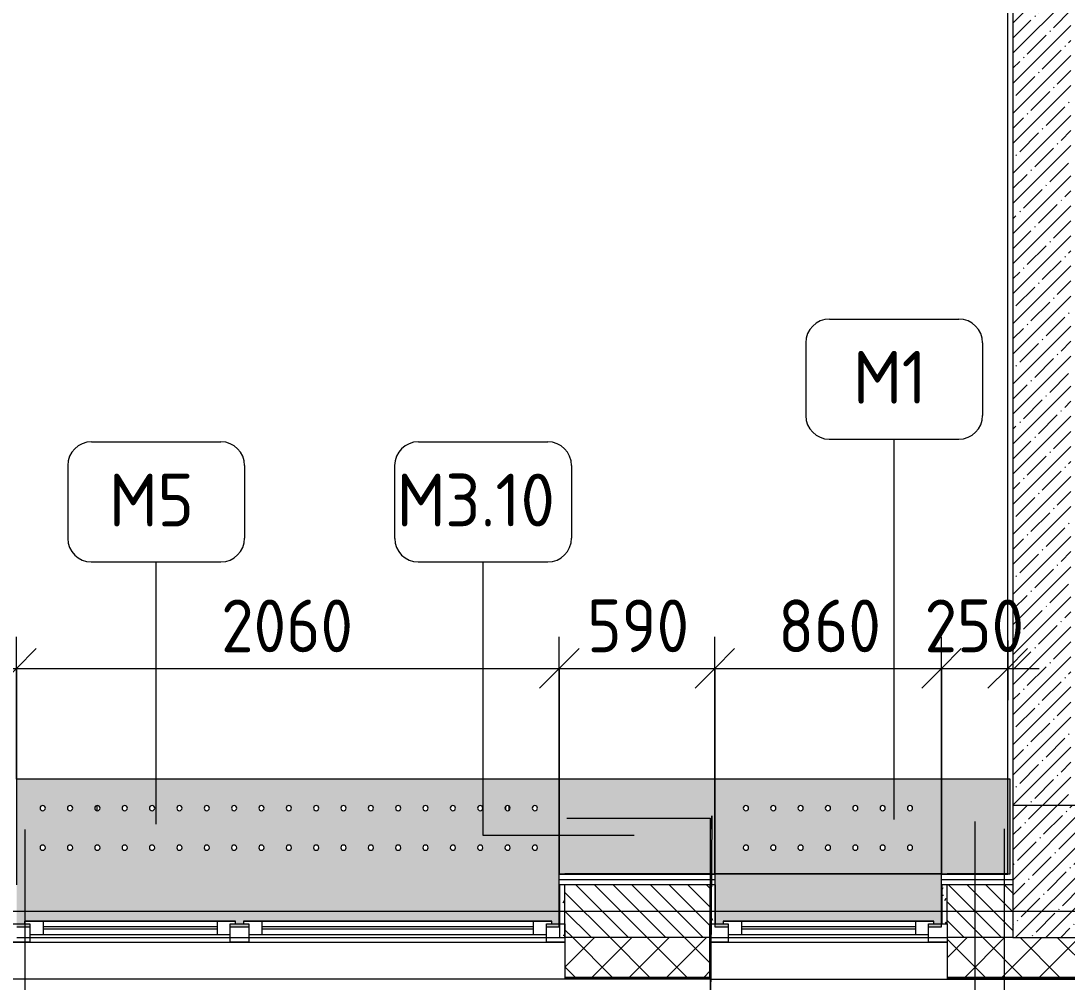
# Model space of a CAD drawing. Header units: millimetres. Extents: x -7229 to 200285, y -8553 to 29000.
# Drawn here: x 157802 to 161771, y -269 to 3376 of the extents above; entities that cross this region are included whole.
import ezdxf

# ---------------------------------------------------------------- set-up
doc = ezdxf.new("R2010")
doc.units = ezdxf.units.MM
doc.linetypes.add('Осевая', pattern=[15875, 3175, -2381.25, 7937.5, -2381.25])
for name, color, linetype, lineweight in [('A-ANNO-DIMS', 7, 'Continuous', 9), ('A-ANNO-DIMS-100', 7, 'Continuous', 9), ('A-GLAZ-2', 7, 'Continuous', 9), ('A-WALL-2', 7, 'Continuous', 9), ('A-WALL-4', 7, 'Continuous', 13), ('I-WALL-7', 7, 'Continuous', 9), ('M-EQPM-2', 7, 'Continuous', 9), ('S-COLS-2', 7, 'Continuous', 9), ('Знаки', 7, 'Continuous', 9), ('Марки для знаков', 7, 'Continuous', 9), ('Оси-2', 7, 'Осевая', 9)]:
    doc.layers.add(name, color=color, linetype=linetype, lineweight=lineweight)
for name, color, linetype, lineweight, true_color in [('A-FLOR-3', 7, 'Continuous', 9, 0xaaaaaa), ('I-WALL-9', 9, 'Continuous', 9, 0x808080), ('Знаки-2', 7, 'Continuous', 9, 0xd7cfbf)]:
    doc.layers.add(name, color=color, linetype=linetype, lineweight=lineweight, true_color=true_color)
doc.styles.add('GOST Common_1', font='GOST_Common.ttf', dxfattribs={"height": 200})
doc.styles.add('ISOCPEUR_2', font='isocpeur.ttf', dxfattribs={"width": 0.9, "height": 200})
doc.dimstyles.new('ISO-2_0_0_9К_Средний_округл2_1', dxfattribs={"dimscale": 304.8, "dimtxt": 199.196235, "dimasz": 0.492126, "dimexe": 0.393701, "dimexo": 0, "dimgap": 0, "dimtad": 1, "dimdec": 0, "dimrnd": 10, "dimzin": 0, "dimdsep": 46, "dimtxsty": 'ISOCPEUR_2', "dimblk1": 'OBLIQUE', "dimblk2": 'OBLIQUE', "dimsah": 1, "dimcen": 0.09, "dimdle": 0.393701, "dimazin": 0, "dimtfac": 1, "dimtdec": 4, "dimtix": 1, "dimtmove": 0, "dimatfit": 3, "dimfxl": 1, "dimtvp": 1, "dimtolj": 1, "dimtzin": 0, "dimarcsym": 2})
pattern_1 = [(0, (96155.96, 0), (121.92, 30.48), [10.058, -81.382, 10.058, -81.382, -487.68]), (0, (96155.96, 0), (121.92, 30.48), [-182.88, 10.058, -172.822, 10.058, -81.382, -213.36]), (0, (96155.96, 0), (121.92, 30.48), [-457.2, 10.058, -50.902, 10.058, -142.342]), (120, (96201.68, 15.24), (-87.356454, 90.345817), [10.058, -81.382, 10.058, -81.382, -487.68]), (120, (96201.68, 15.24), (-87.356454, 90.345817), [-182.88, 10.058, -172.822, 10.058, -81.382, -213.36]), (120, (96201.68, 15.24), (-87.356454, 90.345817), [-457.2, 10.058, -50.902, 10.058, -142.342]), (240, (96216.92, 76.2), (-34.563546, -120.825817), [10.058, -81.382, 10.058, -81.382, -487.68]), (240, (96216.92, 76.2), (-34.563546, -120.825817), [-182.88, 10.058, -172.822, 10.058, -81.382, -213.36]), (240, (96216.92, 76.2), (-34.563546, -120.825817), [-457.2, 10.058, -50.902, 10.058, -142.342])]

# ---------------------------------------------------------------- blocks, each defined once
blk = doc.blocks.new('BSC_Колонна _Прямоугольная - 500х500-V142-План монтажа зашивок 1 этажа  в осях 12-23 лист 1')
at = {"layer": 'S-COLS-2'}
h = blk.add_hatch(dxfattribs=at)
h.set_pattern_fill('FP_128', color=256, style=0, pattern_type=2)
h.set_pattern_definition([(45, (-65660, -150), (-57.02463, 57.02463), []), (45, (-65602.975, -150), (-57.02463, 57.02463), [100.806, -20.161, 3.353, -16.808])])
h.paths.add_polyline_path([(250, -250), (250, 250), (-250, 250), (-250, -250)])
for p, q in [((250, 250), (-250, 250)), ((-250, 250), (-250, -250)), ((250, -250), (250, 250)), ((-250, -250), (250, -250))]:
    blk.add_line(p, q, dxfattribs=at)
blk = doc.blocks.new('120_Окно_СКБ_1Ст - 120_Окно_СКБ_1Ст 900х2500_h_-22445987-План монтажа зашивок 1 этажа  в осях 12-23 лист 1')
at = {"layer": 'A-GLAZ-2'}
for p, q in [((-450, -127), (-450, -57)), ((-450, -57), (-380, -57)), ((450, -57), (-450, -57)), ((-380, -57), (-380, -127)), ((380, -127), (380, -57)), ((380, -57), (450, -57)), ((450, -57), (450, -127)), ((380, -87), (-380, -87)), ((-380, -87), (-380, -127)), ((-330, -137), (-330, -87)), ((-330, -107), (330, -107)), ((330, -117), (-330, -117)), ((330, -137), (330, -87)), ((380, -127), (380, -87)), ((-380, -127), (-450, -127)), ((-380, -127), (-400, -127)), ((-400, -127), (-400, -137)), ((-400, -137), (400, -137)), ((400, -137), (-400, -137)), ((450, -127), (380, -127)), ((400, -127), (380, -127)), ((400, -137), (400, -127))]:
    blk.add_line(p, q, dxfattribs=at)
blk = doc.blocks.new('120_Окно_СКБ_2Ст - 120_Окно_СКБ_2Ст 2100х2500 _мал створка справа_-V182-План монтажа зашивок 1 этажа  в осях 12-23 лист 1')
at = {"layer": 'A-GLAZ-2'}
for p, q in [((-1050, -127), (-1050, -57)), ((-1050, -57), (-980, -57)), ((1050, -57), (-1050, -57)), ((-980, -57), (-980, -127)), ((150, -127), (150, -57)), ((150, -57), (220, -57)), ((220, -57), (220, -127)), ((980, -127), (980, -57)), ((980, -57), (1050, -57)), ((1050, -57), (1050, -127)), ((150, -87), (-980, -87)), ((-980, -87), (-980, -127)), ((-930, -137), (-930, -87)), ((-930, -107), (100, -107)), ((100, -117), (-930, -117)), ((100, -137), (100, -87)), ((150, -127), (150, -87)), ((980, -87), (220, -87)), ((220, -87), (220, -127)), ((270, -137), (270, -87)), ((270, -107), (930, -107)), ((930, -117), (270, -117)), ((930, -137), (930, -87)), ((980, -127), (980, -87)), ((-980, -127), (-1050, -127)), ((-1030, -127), (-1028.5, -127)), ((-980, -127), (-1000, -127)), ((-1000, -127), (-1000, -137)), ((-1000, -137), (170, -137)), ((170, -137), (-1000, -137)), ((220, -127), (150, -127)), ((170, -127), (150, -127)), ((170, -137), (170, -127)), ((220, -127), (200, -127)), ((200, -127), (200, -137)), ((200, -137), (1000, -137)), ((1000, -137), (200, -137)), ((1050, -127), (980, -127)), ((1000, -127), (980, -127)), ((1000, -137), (1000, -127))]:
    blk.add_line(p, q, dxfattribs=at)
blk = doc.blocks.new('radiator_prado_classic_z_tip_30_po exemplyaru - Classic Z Тип 30-500-V192-План монтажа зашивок 1 этажа  в осях 12-23 лист 1')
at = {"layer": 'M-EQPM-2'}
for p, q in [((17.5, 208.4), (17.5, 188.9)), ((17.5, 208.4), (17.5, 188.9)), ((1567.5, 204.2), (1567.5, 193.1)), ((1567.5, 204.2), (1567.5, 193.1)), ((1582.5, 191.3), (1582.5, 205.9)), ((1582.5, 191.3), (1582.5, 205.9))]:
    blk.add_line(p, q, dxfattribs=at)
blk = doc.blocks.new('Зашивка радиатора_ с перфорацией М5 - Зашивка радиатора_ с перфорацией М5-V208-План монтажа зашивок 1 этажа  в осях 12-23 лист 1')
at = {"layer": 'Знаки-2'}
h = blk.add_hatch(color=256, dxfattribs=at)
h.paths.add_polyline_path([(888.5, 380), (868.5, 380), (868.5, 369), (888.5, 369), (888.5, 359), (-281.5, 359.5), (-281.5, 369), (-261.5, 369), (-261.5, 380), (-310, 380), (-310, -179.9), (1750, -179), (1750, 221), (1748.5, 221), (1748.5, 380), (1698.5, 380), (1698.5, 369), (1718.5, 369), (1718.5, 359), (918.5, 359), (918.5, 369), (938.5, 369), (938.5, 380), (918.5, 380)])
h.paths.add_polyline_path([(1131.2, 90.4), (1136.6, 88.8), (1139.9, 85.4), (1141.2, 80.4), (1139.9, 75.4), (1136.2, 71.7), (1131.2, 70.4), (1126.2, 71.7), (1122.6, 75.4), (1121.2, 80.4), (1122.6, 85.4), (1126.2, 89), (1128.7, 90)])
h.paths.add_polyline_path([(1546.2, 90.4), (1551.6, 88.8), (1554.9, 85.4), (1556.2, 80.4), (1554.9, 75.4), (1551.2, 71.7), (1546.2, 70.4), (1541.2, 71.7), (1537.6, 75.4), (1536.2, 80.4), (1537.6, 85.4), (1541.2, 89), (1543.7, 90)])
h.paths.add_polyline_path([(1650, 90.4), (1655, 89), (1658.7, 85.4), (1660, 80.4), (1658.7, 75.4), (1655, 71.7), (1650, 70.4), (1645, 71.7), (1641.3, 75.4), (1640, 80.4), (1641.3, 85.4), (1645, 89), (1647.4, 90)])
h.paths.add_polyline_path([(1027.5, 90.4), (1032.8, 88.8), (1036.2, 85.4), (1037.5, 80.4), (1036.2, 75.4), (1032.5, 71.7), (1027.5, 70.4), (1022.5, 71.7), (1018.8, 75.4), (1017.5, 80.4), (1018.8, 85.4), (1022.5, 89), (1024.9, 90)])
h.paths.add_polyline_path([(1442.5, 90.4), (1447.8, 88.8), (1451.2, 85.4), (1452.5, 80.4), (1451.2, 75.4), (1447.5, 71.7), (1442.5, 70.4), (1437.5, 71.7), (1433.8, 75.4), (1432.5, 80.4), (1433.8, 85.4), (1437.5, 89), (1439.9, 90)])
h.paths.add_polyline_path([(1338.7, 90.4), (1344.1, 88.8), (1347.4, 85.4), (1348.7, 80.4), (1347.4, 75.4), (1343.7, 71.7), (1338.7, 70.4), (1333.7, 71.7), (1330.1, 75.4), (1328.7, 80.4), (1330.1, 85.4), (1333.7, 89), (1336.2, 90)])
h.paths.add_polyline_path([(1235, 90.4), (1240.3, 88.8), (1243.7, 85.4), (1245, 80.4), (1243.7, 75.4), (1240, 71.7), (1235, 70.4), (1230, 71.7), (1226.3, 75.4), (1225, 80.4), (1226.3, 85.4), (1230, 89), (1232.4, 90)])
h.paths.add_polyline_path([(93.7, 90.4), (98.7, 89), (102.4, 85.4), (103.7, 80.4), (102.4, 75.4), (98.7, 71.7), (93.7, 70.4), (88.7, 71.7), (85.1, 75.4), (83.7, 80.4), (85.1, 85.4), (88.7, 89), (91.2, 90)])
h.paths.add_polyline_path([(-10, 90.4), (-5, 89), (-1.3, 85.4), (0, 80.4), (-1.3, 75.4), (-5, 71.7), (-10, 70.4), (-15, 71.7), (-18.7, 75.4), (-20, 80.4), (-18.7, 85.4), (-15, 89), (-12.6, 90)])
h.paths.add_polyline_path([(-217.5, 90.4), (-212.5, 89), (-208.8, 85.4), (-207.5, 80.4), (-208.8, 75.4), (-212.5, 71.7), (-217.5, 70.4), (-222.5, 71.7), (-226.2, 75.4), (-227.5, 80.4), (-226.2, 85.4), (-222.5, 89), (-220.1, 90)])
h.paths.add_polyline_path([(-113.8, 90.4), (-108.8, 89), (-105.1, 85.4), (-103.7, 80.4), (-105.1, 75.4), (-108.8, 71.7), (-113.8, 70.4), (-118.8, 71.7), (-122.4, 75.4), (-123.8, 80.4), (-122.4, 85.4), (-118.8, 89), (-116.3, 90)])
h.paths.add_polyline_path([(923.7, 90.4), (929.1, 88.8), (932.4, 85.4), (933.7, 80.4), (932.4, 75.4), (928.7, 71.7), (923.7, 70.4), (918.7, 71.7), (915.1, 75.4), (913.7, 80.4), (915.1, 85.4), (918.7, 89), (921.2, 90)])
h.paths.add_polyline_path([(301.2, 90.4), (306.2, 89), (309.9, 85.4), (311.2, 80.4), (309.9, 75.4), (306.2, 71.7), (301.2, 70.4), (296.2, 71.7), (292.6, 75.4), (291.2, 80.4), (292.6, 85.4), (296.2, 89), (300.9, 90.3)])
h.paths.add_polyline_path([(405, 90.4), (410, 89), (413.7, 85.4), (415, 80.4), (413.7, 75.4), (410, 71.7), (405, 70.4), (400, 71.7), (396.3, 75.4), (395, 80.4), (396.3, 85.4), (400, 89), (402.4, 90)])
h.paths.add_polyline_path([(820, 90.4), (825.3, 88.8), (828.7, 85.4), (830, 80.4), (828.7, 75.4), (825, 71.7), (820, 70.4), (815, 71.7), (811.3, 75.4), (810, 80.4), (811.3, 85.4), (815, 89), (817.4, 90)])
h.paths.add_polyline_path([(197.5, 90.4), (202.5, 89), (206.2, 85.4), (207.5, 80.4), (206.2, 75.4), (202.5, 71.7), (197.5, 70.4), (192.5, 71.7), (188.8, 75.4), (187.5, 80.4), (188.8, 85.4), (192.5, 89), (194.9, 90)])
h.paths.add_polyline_path([(612.5, 90.4), (618, 88.6), (621.2, 85.4), (622.5, 80.4), (621.2, 75.4), (617.5, 71.7), (612.5, 70.4), (607.5, 71.7), (603.8, 75.4), (602.5, 80.4), (603.8, 85.4), (607.5, 89), (609.9, 90)])
h.paths.add_polyline_path([(716.2, 90.4), (721.4, 88.9), (724.9, 85.4), (726.2, 80.4), (724.9, 75.4), (721.2, 71.7), (716.2, 70.4), (711.2, 71.7), (707.6, 75.4), (706.2, 80.4), (707.6, 85.4), (711.2, 89), (713.7, 90)])
h.paths.add_polyline_path([(508.7, 90.4), (513.7, 89), (517.4, 85.4), (518.7, 80.4), (517.4, 75.4), (513.7, 71.7), (508.7, 70.4), (503.7, 71.7), (500.1, 75.4), (498.7, 80.4), (500.1, 85.4), (503.7, 89), (506.2, 90)])
h.paths.add_polyline_path([(1442.5, -59.6), (1447.5, -61), (1451.2, -64.6), (1452.5, -69.6), (1451.2, -74.6), (1447.5, -78.3), (1442.2, -79.6), (1437.2, -78.1), (1433.8, -74.6), (1432.5, -69.6), (1433.8, -64.6), (1437.5, -61), (1439.9, -60)])
h.paths.add_polyline_path([(716.2, -59.6), (721.2, -61), (724.9, -64.6), (726.2, -69.6), (724.9, -74.6), (721.2, -78.3), (716.2, -79.6), (711.2, -78.3), (707.6, -74.6), (706.2, -69.6), (707.6, -64.6), (711.2, -61), (713.7, -60)])
h.paths.add_polyline_path([(-10, -59.6), (-5, -61), (-1.3, -64.6), (0, -69.6), (-1.3, -74.6), (-5, -78.3), (-10, -79.6), (-15, -78.3), (-18.7, -74.6), (-20, -69.6), (-18.7, -64.6), (-15, -61), (-12.6, -60)])
h.paths.add_polyline_path([(923.7, -59.6), (928.7, -61), (932.4, -64.6), (933.7, -69.6), (932.4, -74.6), (928.7, -78.3), (923.7, -79.6), (918.4, -78.1), (915.1, -74.6), (913.7, -69.6), (915.1, -64.6), (918.7, -61), (921.2, -60)])
h.paths.add_polyline_path([(508.7, -59.6), (513.7, -61), (517.4, -64.6), (518.7, -69.6), (517.4, -74.6), (513.7, -78.3), (508.7, -79.6), (503.7, -78.3), (500.1, -74.6), (498.7, -69.6), (500.1, -64.6), (503.7, -61), (506.2, -60)])
h.paths.add_polyline_path([(1235, -59.6), (1240, -61), (1243.7, -64.6), (1245, -69.6), (1243.7, -74.6), (1240, -78.3), (1235, -79.6), (1229.7, -78.1), (1226.3, -74.6), (1225, -69.6), (1226.3, -64.6), (1230, -61), (1232.4, -60)])
h.paths.add_polyline_path([(1027.5, -59.6), (1032.5, -61), (1036.2, -64.6), (1037.5, -69.6), (1036.2, -74.6), (1032.5, -78.3), (1027.5, -79.6), (1022.2, -78.1), (1018.8, -74.6), (1017.5, -69.6), (1018.8, -64.6), (1022.5, -61), (1024.9, -60)])
h.paths.add_polyline_path([(1546.2, -59.6), (1551.2, -61), (1554.9, -64.6), (1556.2, -69.6), (1554.9, -74.6), (1551.2, -78.3), (1546.2, -79.6), (1540.6, -77.8), (1537.6, -74.6), (1536.2, -69.6), (1537.6, -64.6), (1541.2, -61), (1543.7, -60)])
h.paths.add_polyline_path([(820, -59.6), (825, -61), (828.7, -64.6), (830, -69.6), (828.7, -74.6), (825, -78.3), (820, -79.6), (815, -78.3), (811.3, -74.6), (810, -69.6), (811.3, -64.6), (815, -61), (817.4, -60)])
h.paths.add_polyline_path([(1650, -59.6), (1655, -61), (1658.7, -64.6), (1660, -69.6), (1658.7, -74.6), (1655, -78.3), (1650, -79.6), (1644.7, -78.1), (1641.3, -74.6), (1640, -69.6), (1641.3, -64.6), (1645, -61), (1647.4, -60)])
h.paths.add_polyline_path([(197.5, -59.6), (202.5, -61), (206.2, -64.6), (207.5, -69.6), (206.2, -74.6), (202.5, -78.3), (197.5, -79.6), (192.5, -78.3), (188.8, -74.6), (187.5, -69.6), (188.8, -64.6), (192.5, -61), (194.9, -60)])
h.paths.add_polyline_path([(-113.8, -59.6), (-108.8, -61), (-105.1, -64.6), (-103.7, -69.6), (-105.1, -74.6), (-108.8, -78.3), (-113.8, -79.6), (-118.8, -78.3), (-122.4, -74.6), (-123.8, -69.6), (-122.4, -64.6), (-118.8, -61), (-116.3, -60)])
h.paths.add_polyline_path([(93.7, -59.6), (98.7, -61), (102.4, -64.6), (103.7, -69.6), (102.4, -74.6), (98.7, -78.3), (93.7, -79.6), (88.7, -78.3), (85.1, -74.6), (83.7, -69.6), (85.1, -64.6), (88.7, -61), (91.2, -60)])
h.paths.add_polyline_path([(405, -59.6), (410, -61), (413.7, -64.6), (415, -69.6), (413.7, -74.6), (410, -78.3), (405, -79.6), (400, -78.3), (396.3, -74.6), (395, -69.6), (396.3, -64.6), (400, -61), (402.4, -60)])
h.paths.add_polyline_path([(-217.5, -59.6), (-212.5, -61), (-208.8, -64.6), (-207.5, -69.6), (-208.8, -74.6), (-212.5, -78.3), (-217.5, -79.6), (-222.5, -78.3), (-226.2, -74.6), (-227.5, -69.6), (-226.2, -64.6), (-222.5, -61), (-220.1, -60)])
h.paths.add_polyline_path([(612.5, -59.6), (617.5, -61), (621.2, -64.6), (622.5, -69.6), (621.2, -74.6), (617.5, -78.3), (612.5, -79.6), (607.5, -78.3), (603.8, -74.6), (602.5, -69.3), (603.8, -64.6), (607.5, -61), (609.9, -60)])
h.paths.add_polyline_path([(301.2, -59.6), (306.2, -61), (309.9, -64.6), (311.2, -69.6), (309.9, -74.6), (306.2, -78.3), (301.2, -79.6), (296.2, -78.3), (292.6, -74.6), (291.2, -69.6), (292.6, -64.6), (296.2, -61), (298.7, -60)])
h.paths.add_polyline_path([(1131.2, -59.6), (1136.2, -61), (1139.9, -64.6), (1141.2, -69.6), (1139.9, -74.6), (1136.2, -78.3), (1131.2, -79.6), (1125.9, -78.1), (1122.6, -74.6), (1121.2, -69.6), (1122.6, -64.6), (1126.2, -61), (1128.7, -60)])
h.paths.add_polyline_path([(1338.7, -59.6), (1343.7, -61), (1347.4, -64.6), (1348.7, -69.6), (1347.4, -74.6), (1343.7, -78.3), (1338.7, -79.6), (1333.7, -78.3), (1330.1, -74.6), (1328.7, -69.6), (1330.1, -64.6), (1333.7, -61), (1336.2, -60)])
at = {"layer": 'Знаки'}
for p, q in [((-261.5, 380), (-310, 380)), ((-310, 380), (-310, -179.9)), ((938.5, 380), (868.5, 380)), ((1748.5, 380), (1698.5, 380)), ((1750, -179.9), (1750, 221)), ((-310, -179.9), (1750, -179.9))]:
    blk.add_line(p, q, dxfattribs=at)
for centre, start, end in [((-217.5, 80.4), 0, 180), ((-217.5, 80.4), 180, 0), ((-113.8, 80.4), 0, 180), ((-113.8, 80.4), 180, 0), ((-10, 80.4), 0, 180), ((-10, 80.4), 180, 360), ((93.7, 80.4), 0, 180), ((93.7, 80.4), 180, 0), ((197.5, 80.4), 0, 180), ((197.5, 80.4), 180, 0), ((301.2, 80.4), 0, 180), ((301.2, 80.4), 180, 0), ((405, 80.4), 0, 180), ((405, 80.4), 180, 0), ((508.7, 80.4), 0, 180), ((508.7, 80.4), 180, 0), ((612.5, 80.4), 0, 180), ((612.5, 80.4), 180, 0), ((716.2, 80.4), 0, 180), ((716.2, 80.4), 180, 0), ((820, 80.4), 0, 180), ((820, 80.4), 180, 0), ((923.7, 80.4), 0, 180), ((923.7, 80.4), 180, 360), ((1027.5, 80.4), 0, 180), ((1027.5, 80.4), 180, 0), ((1131.2, 80.4), 0, 180), ((1131.2, 80.4), 180, 360), ((1235, 80.4), 0, 180), ((1235, 80.4), 180, 0), ((1338.7, 80.4), 0, 180), ((1338.7, 80.4), 180, 0), ((1442.5, 80.4), 0, 180), ((1442.5, 80.4), 180, 360), ((1546.2, 80.4), 0, 180), ((1546.2, 80.4), 180, 0), ((1650, 80.4), 0, 180), ((1650, 80.4), 180, 360), ((-217.5, -69.6), 0, 180), ((-217.5, -69.6), 180, 0), ((-113.8, -69.6), 0, 180), ((-113.8, -69.6), 180, 0), ((-10, -69.6), 0, 180), ((-10, -69.6), 180, 0), ((93.7, -69.6), 0, 180), ((93.7, -69.6), 180, 0), ((197.5, -69.6), 0, 180), ((197.5, -69.6), 180, 0), ((301.2, -69.6), 0, 180), ((301.2, -69.6), 180, 0), ((405, -69.6), 0, 180), ((405, -69.6), 180, 0), ((508.7, -69.6), 0, 180), ((508.7, -69.6), 180, 0), ((612.5, -69.6), 0, 180), ((612.5, -69.6), 180, 0), ((716.2, -69.6), 0, 180), ((716.2, -69.6), 180, 0), ((820, -69.6), 0, 180), ((820, -69.6), 180, 0), ((923.7, -69.6), 0, 180), ((923.7, -69.6), 180, 0), ((1027.5, -69.6), 0, 180), ((1027.5, -69.6), 180, 0), ((1131.2, -69.6), 0, 180), ((1131.2, -69.6), 180, 0), ((1235, -69.6), 0, 180), ((1235, -69.6), 180, 0), ((1338.7, -69.6), 0, 180), ((1338.7, -69.6), 180, 0), ((1442.5, -69.6), 0, 180), ((1442.5, -69.6), 180, 0), ((1546.2, -69.6), 0, 180), ((1546.2, -69.6), 180, 0), ((1650, -69.6), 0, 180), ((1650, -69.6), 180, 0)]:
    blk.add_arc(centre, 10, start, end, dxfattribs=at)
blk = doc.blocks.new('Зашивка радиатора_ с перфорацией М1 - Зашивка радиатора_ с перфорацией М1-V209-План монтажа зашивок 1 этажа  в осях 12-23 лист 1')
at = {"layer": 'Знаки-2'}
blk.add_hatch(color=256, dxfattribs=at).paths.add_polyline_path([(429, 380), (379, 380), (379, 369), (399, 369), (399, 359), (-401, 359), (-401, 369), (-381, 369), (-381, 380), (-430, 380), (-430, 180), (430, 181), (430, 380)])
h = blk.add_hatch(color=256, dxfattribs=at)
h.paths.add_polyline_path([(430.2, 180), (-430, 180), (-430, -179.9), (430.2, -179.9), (430.2, 124.6)])
h.paths.add_polyline_path([(208.5, 90.4), (213.5, 89), (217.2, 85.4), (218.5, 80.4), (217.2, 75.4), (213.5, 71.7), (208.5, 70.4), (203.5, 71.7), (199.8, 75.4), (198.5, 80.4), (199.8, 85.4), (203.5, 89), (205.9, 90)])
h.paths.add_polyline_path([(-310.3, 90.4), (-304.9, 88.8), (-301.6, 85.4), (-300.3, 80.4), (-301.6, 75.4), (-305.3, 71.7), (-310.3, 70.4), (-315.3, 71.7), (-318.9, 75.4), (-320.3, 80.4), (-318.9, 85.4), (-315.3, 89), (-312.8, 90)])
h.paths.add_polyline_path([(-206.5, 90.4), (-201.5, 89), (-197.8, 85.4), (-196.5, 80.4), (-197.8, 75.4), (-201.5, 71.7), (-206.5, 70.4), (-211.5, 71.7), (-215.2, 75.4), (-216.5, 80.4), (-215.2, 85.4), (-211.5, 89), (-209.1, 90)])
h.paths.add_polyline_path([(312.2, 90.4), (317.2, 89), (321, 85.1), (322.2, 80.4), (320.9, 75.4), (317, 71.6), (312.2, 70.4), (307.2, 71.7), (303.6, 75.4), (302.2, 80.4), (303.8, 85.7), (307.2, 89), (309.7, 90)])
h.paths.add_polyline_path([(1, 90.4), (6.3, 88.8), (9.7, 85.4), (11, 80.4), (9.7, 75.4), (6, 71.7), (1, 70.4), (-4, 71.7), (-7.7, 75.4), (-9, 80.4), (-7.7, 85.4), (-4, 89), (-1.6, 90)])
h.paths.add_polyline_path([(-102.8, 90.4), (-97.4, 88.8), (-94.1, 85.4), (-92.8, 80.4), (-94.1, 75.4), (-97.8, 71.7), (-102.8, 70.4), (-107.8, 71.7), (-111.4, 75.4), (-112.8, 80.4), (-111.4, 85.4), (-107.8, 89), (-105.3, 90)])
h.paths.add_polyline_path([(104.7, 90.4), (109.7, 89), (113.4, 85.4), (114.7, 80.4), (113.4, 75.4), (109.7, 71.7), (104.7, 70.4), (99.7, 71.7), (96.1, 75.4), (94.7, 80.4), (96.1, 85.4), (99.7, 89), (102.2, 90)])
h.paths.add_polyline_path([(312.2, -59.6), (317.2, -61), (320.9, -64.6), (322.2, -69.6), (320.9, -74.6), (317.2, -78.3), (312.2, -79.6), (307.2, -78.3), (303.3, -74), (302.2, -69.6), (303.6, -64.6), (307.2, -61), (309.7, -60)])
h.paths.add_polyline_path([(208.5, -59.6), (213.5, -61), (217.2, -64.6), (218.5, -69.6), (217.2, -74.6), (213.5, -78.3), (208.5, -79.6), (203.5, -78.3), (199.8, -74.6), (198.5, -69.6), (199.8, -64.6), (203.5, -61), (205.9, -60)])
h.paths.add_polyline_path([(-102.8, -59.6), (-97.8, -61), (-94.1, -64.6), (-92.8, -69.6), (-94.1, -74.6), (-97.8, -78.3), (-102.8, -79.6), (-108.1, -78.1), (-111.4, -74.6), (-112.8, -69.6), (-111.4, -64.6), (-107.8, -61), (-105.3, -60)])
h.paths.add_polyline_path([(-310.3, -59.6), (-305.3, -61), (-301.6, -64.6), (-300.3, -69.6), (-301.6, -74.6), (-305.3, -78.3), (-310.3, -79.6), (-315.3, -78.3), (-318.9, -74.6), (-320.3, -69.6), (-318.9, -64.6), (-315.3, -61), (-312.8, -60)])
h.paths.add_polyline_path([(104.7, -59.6), (109.7, -61), (113.4, -64.6), (114.7, -69.6), (113.4, -74.6), (109.7, -78.3), (104.7, -79.6), (99.7, -78.3), (96.1, -74.6), (94.7, -69.6), (96.1, -64.6), (99.7, -61), (102.2, -60)])
h.paths.add_polyline_path([(-206.5, -59.6), (-201.5, -61), (-197.8, -64.6), (-196.5, -69.6), (-197.8, -74.6), (-201.5, -78.3), (-206.5, -79.6), (-211.5, -78.3), (-215.2, -74.6), (-216.5, -69.6), (-215.2, -64.6), (-211.5, -61), (-209.1, -60)])
h.paths.add_polyline_path([(1, -59.6), (6, -61), (9.7, -64.6), (11, -69.6), (9.7, -74.6), (6, -78.3), (1, -79.6), (-4, -78.3), (-7.7, -74.6), (-9, -69.6), (-7.7, -64.6), (-4, -61), (-1.6, -60)])
at = {"layer": 'Знаки'}
for p, q in [((-381, 380), (-430, 380)), ((-430, 380), (-430, 180)), ((430, 380), (379, 380)), ((430, 369), (430, 380)), ((430, 180), (430, 221)), ((-430, 180), (430, 180)), ((430.2, 180), (-430, 180)), ((-430, 180), (-430, -179.9)), ((430.2, -179.9), (430.2, 180)), ((-430, -179.9), (430.2, -179.9))]:
    blk.add_line(p, q, dxfattribs=at)
for centre, start, end in [((-310.3, 80.4), 180, 0), ((-310.3, 80.4), 0, 180), ((-206.5, 80.4), 0, 180), ((-206.5, 80.4), 180, 360), ((-102.8, 80.4), 0, 180), ((-102.8, 80.4), 180, 0), ((1, 80.4), 0, 180), ((1, 80.4), 180, 0), ((104.7, 80.4), 0, 180), ((104.7, 80.4), 180, 360), ((208.5, 80.4), 0, 180), ((208.5, 80.4), 180, 0), ((312.2, 80.4), 0, 180), ((312.2, 80.4), 180, 0), ((-310.3, -69.6), 0, 180), ((-310.3, -69.6), 180, 0), ((-206.5, -69.6), 0, 180), ((-206.5, -69.6), 180, 0), ((-102.8, -69.6), 0, 180), ((-102.8, -69.6), 180, 0), ((1, -69.6), 0, 180), ((1, -69.6), 180, 0), ((104.7, -69.6), 0, 180), ((104.7, -69.6), 180, 0), ((208.5, -69.6), 0, 180), ((208.5, -69.6), 180, 0), ((312.2, -69.6), 0, 180), ((312.2, -69.6), 180, 0)]:
    blk.add_arc(centre, 10, start, end, dxfattribs=at)
blk = doc.blocks.new('Зашивка без перфорации М3 - М3_3-30974608-План монтажа зашивок 1 этажа  в осях 12-23 лист 1')
at = {"layer": 'Знаки-2'}
blk.add_hatch(color=256, dxfattribs=at).paths.add_polyline_path([(-430, 180), (-430, -179.9), (-169.8, -179.9), (-169.8, 180), (-193.4, 180)])
at = {"layer": 'Знаки'}
for p, q in [((-169.8, 180), (-430, 180)), ((-430, 180), (-430, -179.9)), ((-169.8, -179.9), (-169.8, 180)), ((-430, -179.9), (-169.8, -179.9))]:
    blk.add_line(p, q, dxfattribs=at)
blk = doc.blocks.new('Зашивка без перфорации М3 - М3_10-30988418-План монтажа зашивок 1 этажа  в осях 12-23 лист 1')
at = {"layer": 'Знаки-2'}
blk.add_hatch(color=256, dxfattribs=at).paths.add_polyline_path([(-430, 180), (-430, -179.9), (160.2, -179.9), (160.2, 180), (37.3, 180)])
at = {"layer": 'Знаки'}
for p, q in [((160.2, 180), (-430, 180)), ((-430, 180), (-430, -179.9)), ((160.2, -179.9), (160.2, 180)), ((-430, -179.9), (160.2, -179.9))]:
    blk.add_line(p, q, dxfattribs=at)
blk = doc.blocks.new('Марка_Знаки - В прямоуг_Наименование краткое-30718135-План монтажа зашивок 1 этажа  в осях 12-23 лист 1')
at = {"layer": 'Марки для знаков'}
for p, q in [((-2.455, 2.278), (2.455, 2.278)), ((-3.355, 1.378), (-3.355, -1.384)), ((3.355, 1.378), (3.355, -1.378)), ((-2.461, -2.278), (2.455, -2.278))]:
    blk.add_line(p, q, dxfattribs=at)
for centre, radius, start, end in [((-2.455, 1.378), 0.9, 90, 180), ((2.455, 1.378), 0.9, 0, 90), ((-2.461, -1.384), 0.893, 180, 270), ((2.455, -1.378), 0.9, 270, 0)]:
    blk.add_arc(centre, radius, start, end, dxfattribs=at)
blk = doc.blocks.new('DIMBLOCK45-План монтажа зашивок 1 этажа  в осях 12-23 лист 1')
at = {"layer": 'A-ANNO-DIMS-100'}
for p, q in [((157784.5, 500.9), (157784.5, 1040.5)), ((159844.5, 500.9), (159844.5, 1040.5)), ((157664.5, 920.5), (159844.5, 920.5)), ((157784.5, 920.5), (157784.5, 500.9)), ((159844.5, 920.5), (159844.5, 500.9))]:
    blk.add_line(p, q, dxfattribs=at)
at = {"layer": 'A-ANNO-DIMS-100', "lineweight": 20}
for p, q in [((157784.5, 920.5), (157859.5, 995.5)), ((159844.5, 920.5), (159919.5, 995.5)), ((157784.5, 920.5), (157709.5, 845.5)), ((159844.5, 920.5), (159769.5, 845.5))]:
    blk.add_line(p, q, dxfattribs=at)
at = {"layer": 'A-ANNO-DIMS-100', "color": 0, "insert": (158561.7, 1181.8), "char_height": 200, "width": 606.782, "attachment_point": 1, "line_spacing_factor": 1.149209, "style": 'ISOCPEUR_2'}
blk.add_mtext('2060', dxfattribs=at)
blk = doc.blocks.new('_Oblique')
at = {"color": 0, "linetype": 'ByBlock', "lineweight": -2}
blk.add_line((-0.5, -0.5), (0.5, 0.5), dxfattribs=at)
blk = doc.blocks.new('DIMBLOCK46-План монтажа зашивок 1 этажа  в осях 12-23 лист 1')
at = {"layer": 'A-ANNO-DIMS-100'}
for p, q in [((159844.5, 500.9), (159844.5, 1040.5)), ((160435, 501), (160435, 1040.5)), ((159844.5, 920.5), (160435, 920.5)), ((159844.5, 920.5), (159844.5, 500.9)), ((160435, 920.5), (160435, 501))]:
    blk.add_line(p, q, dxfattribs=at)
at = {"layer": 'A-ANNO-DIMS-100', "lineweight": 20}
for p, q in [((159844.5, 920.5), (159919.5, 995.5)), ((160435, 920.5), (160510, 995.5)), ((159844.5, 920.5), (159769.5, 845.5)), ((160435, 920.5), (160360, 845.5))]:
    blk.add_line(p, q, dxfattribs=at)
at = {"layer": 'A-ANNO-DIMS-100', "color": 0, "insert": (159950.1, 1181.8), "char_height": 200, "width": 455.087, "attachment_point": 1, "line_spacing_factor": 1.149209, "style": 'ISOCPEUR_2'}
blk.add_mtext('590', dxfattribs=at)
blk = doc.blocks.new('DIMBLOCK47-План монтажа зашивок 1 этажа  в осях 12-23 лист 1')
at = {"layer": 'A-ANNO-DIMS-100'}
for p, q in [((160435, 501), (160435, 1040.5)), ((161295, 501), (161295, 1040.5)), ((160435, 920.5), (161295, 920.5)), ((160435, 920.5), (160435, 501)), ((161295, 920.5), (161295, 501))]:
    blk.add_line(p, q, dxfattribs=at)
at = {"layer": 'A-ANNO-DIMS-100', "lineweight": 20}
for p, q in [((160435, 920.5), (160510, 995.5)), ((161295, 920.5), (161370, 995.5)), ((160435, 920.5), (160360, 845.5)), ((161295, 920.5), (161220, 845.5))]:
    blk.add_line(p, q, dxfattribs=at)
at = {"layer": 'A-ANNO-DIMS-100', "color": 0, "insert": (160675.3, 1181.8), "char_height": 200, "width": 455.087, "attachment_point": 1, "line_spacing_factor": 1.149209, "style": 'ISOCPEUR_2'}
blk.add_mtext('860', dxfattribs=at)
blk = doc.blocks.new('DIMBLOCK48-План монтажа зашивок 1 этажа  в осях 12-23 лист 1')
at = {"layer": 'A-ANNO-DIMS-100'}
for p, q in [((161295, 501), (161295, 1040.5)), ((161546, 1026.5), (161546, 800.5)), ((161546, 920.5), (161546, 1026.5)), ((161295, 920.5), (161666, 920.5)), ((161295, 920.5), (161295, 501))]:
    blk.add_line(p, q, dxfattribs=at)
at = {"layer": 'A-ANNO-DIMS-100', "lineweight": 20}
for p, q in [((161295, 920.5), (161370, 995.5)), ((161546, 920.5), (161621, 995.5)), ((161295, 920.5), (161220, 845.5)), ((161546, 920.5), (161471, 845.5))]:
    blk.add_line(p, q, dxfattribs=at)
at = {"layer": 'A-ANNO-DIMS-100', "color": 0, "insert": (161230.8, 1181.8), "char_height": 200, "width": 455.087, "attachment_point": 1, "line_spacing_factor": 1.149209, "style": 'ISOCPEUR_2'}
blk.add_mtext('250', dxfattribs=at)

msp = doc.modelspace()

# ---------------------------------------------------------------- hatches: boundary and pattern name
at = {"layer": 'A-WALL-2'}
h = msp.add_hatch(dxfattribs=at)
h.set_pattern_fill('FP_137', color=256, style=0, pattern_type=2)
h.set_pattern_definition([(135, (96155.96, 0), (-35.35534, -35.35534), [])])
h.paths.add_polyline_path([(144316, -100), (144316, 100), (144066, 100), (144066, -100)])
h.paths.add_polyline_path([(145216, -100), (145927.5, -100), (145927.5, 100), (145216, 100)])
h.paths.add_polyline_path([(161418.4, -100), (161566, -100), (161566, 100), (161316, 100), (161316, -100)])
h.paths.add_polyline_path([(159967.4, -100), (160416, -100), (160416, 100), (159866, 100), (159866, -100)])
h.paths.add_polyline_path([(155416, -100), (156166, -100), (156166, 100), (155416, 100), (155416, -62.2)])
h.paths.add_polyline_path([(148066, -100), (148066, 100), (148027.5, 100), (148027.5, -100)])
h.paths.add_polyline_path([(153075.1, -100), (153316, -100), (153316, 100), (153066, 100), (153066, -100)])
h.paths.add_polyline_path([(148566, -100), (149466, -100), (149466, 100), (148566, 100), (148566, -25.1)])
h.paths.add_polyline_path([(157766, -100), (157766, 100), (157566, 100), (157566, -100)])
h = msp.add_hatch(dxfattribs=at)
h.set_pattern_fill('FP_133', color=256, style=0, pattern_type=2)
h.set_pattern_definition([(45, (96155.96, 0), (-70.71068, 70.71068), []), (135, (96155.96, 0), (-70.71068, -70.71068), [])])
h.paths.add_polyline_path([(171636, -250), (171856, -250), (171856, -100), (170136, -100), (170136, -250), (171575.4, -250)])
h.paths.add_polyline_path([(163216, -250), (166816, -250), (166816, -100), (163216, -100), (163216, -113)])
h.paths.add_polyline_path([(167716, -250), (168436, -250), (168436, -100), (167716, -100), (167716, -118)])
h.paths.add_polyline_path([(161316, -250), (162316, -250), (162316, -100), (161316, -100), (161316, -118)])
h.paths.add_polyline_path([(159866, -250), (160416, -250), (160416, -100), (159866, -100), (159866, -121.3)])
h.paths.add_polyline_path([(157428.1, -250), (157766, -250), (157766, -100), (157066, -100), (157066, -250)])
h.paths.add_polyline_path([(156166, -250), (156166, -100), (155416, -100), (155416, -250), (155614.4, -250)])
h.paths.add_polyline_path([(153316, -250), (153316, -100), (152566, -100), (152566, -250), (153075.1, -250)])
h.paths.add_polyline_path([(148359.4, -250), (149466, -250), (149466, -100), (148027.5, -100), (148027.5, -250)])
h.paths.add_polyline_path([(145927.5, -250), (145927.5, -100), (145216, -100), (145216, -250), (145820.1, -250)])
h.paths.add_polyline_path([(144316, -250), (144316, -100), (143566, -100), (143566, -250), (144006.4, -250)])
h.paths.add_polyline_path([(140466, -250), (140466, -100), (138893.5, -100), (138893.5, -250), (140378.9, -250)])
h.paths.add_polyline_path([(136793.5, -250), (136793.5, -100), (136096, -100), (136096, -250), (136751.4, -250)])
h.paths.add_polyline_path([(135196, -250), (135196, -100), (134898.6, -100), (134898.6, -250), (134937.7, -250)])
at = {"layer": 'I-WALL-7'}
h = msp.add_hatch(dxfattribs=at)
h.set_pattern_fill('FP_117', color=256, style=0, pattern_type=2)
h.set_pattern_definition([(45, (96155.96, 0), (-57.02463, 57.02463), []), (45, (96212.986, 0), (-57.02463, 57.02463), [100.806, -20.161, 3.353, -16.808])])
h.paths.add_polyline_path([(161786, 400), (161786, 7400), (161566, 7400), (161566, 400)])
at = {"layer": 'I-WALL-9'}
h = msp.add_hatch(dxfattribs=at)
h.set_pattern_fill('FP_178', color=256, style=0, pattern_type=2)
h.set_pattern_definition(pattern_1)
h.paths.add_polyline_path([(159866, -100), (159866, 100), (159846, 100), (159846, -100)])
h = msp.add_hatch(dxfattribs=at)
h.set_pattern_fill('FP_178', color=256, style=0, pattern_type=2)
h.set_pattern_definition(pattern_1)
h.paths.add_polyline_path([(160436, -48), (160435, 100), (160416, 100), (160416, -48), (160435, -48)])
h = msp.add_hatch(dxfattribs=at)
h.set_pattern_fill('FP_178', color=256, style=0, pattern_type=2)
h.set_pattern_definition(pattern_1)
h.paths.add_polyline_path([(161316, -48), (161316, 100), (161296, 100), (161296, -48)])

# ---------------------------------------------------------------- linework, layer by layer
at = {"layer": 'A-FLOR-3'}
for p, q in [((159844.5, 140), (160435, 140)), ((161295, 140), (161546, 140))]:
    msp.add_line(p, q, dxfattribs=at)
at = {"layer": 'A-WALL-2'}
for p, q in [((160416, 100), (159866, 100)), ((161566, 100), (161316, 100)), ((160416, -258), (160416, -48)), ((161316, -48), (161316, -258)), ((157786, -100), (159846, -100)), ((159866, -100), (159866, -258)), ((160416, -100), (161316, -100)), ((160416, -258), (145216, -258)), ((160416, -258), (168436, -258))]:
    msp.add_line(p, q, dxfattribs=at)
at = {"layer": 'A-WALL-4'}
for p, q in [((160416, -100), (159866, -100)), ((161566, -100), (161316, -100)), ((159866, -250), (160416, -250)), ((159866, -253), (160416, -253)), ((161316, -250), (162316, -250)), ((161316, -253), (162316, -253))]:
    msp.add_line(p, q, dxfattribs=at)
at = {"layer": 'I-WALL-7'}
for p, q in [((161545, 7659), (161545, 141)), ((161546, 140), (161546, 7660)), ((161566, 7400), (161566, 400)), ((159844.5, 120), (160435, 120)), ((160416, 141), (159866, 141)), ((159866, 141), (159866, 140)), ((160416, 140), (160416, 141)), ((161295, 120), (161566, 120)), ((161545, 141), (161316, 141)), ((161316, 141), (161316, 140)), ((159866, 100), (159845, 100)), ((159845, 100), (159845, -100)), ((159846, 100), (159846, -100)), ((159866, -100), (159866, 100)), ((160416, 100), (160416, -48)), ((160437, 100), (160416, 100)), ((160436, -48), (160436, 100)), ((160437, -48), (160437, 100)), ((161316, 100), (161295, 100)), ((161295, 100), (161295, -48)), ((161296, 100), (161296, -48)), ((161316, -48), (161316, 100)), ((160416, -48), (160437, -48)), ((161295, -48), (161316, -48)), ((159845, -100), (159866, -100))]:
    msp.add_line(p, q, dxfattribs=at)
at = {"layer": 'Марки для знаков'}
for p, q in [((161115.3, 347.6), (161115.3, 1789.8)), ((158315.1, 329.9), (158315.1, 1324.2)), ((159555.4, 286.5), (159555.4, 1324.2)), ((160423, 361.8), (160416.6, -605.1)), ((160423, 311), (160423, 361.8)), ((159873.6, 352.4), (160416.6, 352.4)), ((160416.6, 352.4), (160416.6, -605.1)), ((161421.2, 340), (161421.2, -1060.6)), ((157816.7, 309.3), (157816.7, -587.6)), ((160128.8, 286.5), (159555.4, 286.5)), ((161533, 312.2), (161533, -587.6))]:
    msp.add_line(p, q, dxfattribs=at)
at = {"layer": 'Оси-2'}
msp.add_line((135332.1, 0), (178356, 0), dxfattribs=at)

# ---------------------------------------------------------------- block references
at = {"layer": 'A-GLAZ-2', "rotation": 180}
for name, p in [('120_Окно_СКБ_2Ст - 120_Окно_СКБ_2Ст 2100х2500 _мал створка справа_-V182-План монтажа зашивок 1 этажа  в осях 12-23 лист 1', (158816, -175)), ('120_Окно_СКБ_1Ст - 120_Окно_СКБ_1Ст 900х2500_h_-22445987-План монтажа зашивок 1 этажа  в осях 12-23 лист 1', (160866, -175))]:
    msp.add_blockref(name, p, dxfattribs=at)
at = {"layer": 'M-EQPM-2'}
msp.add_blockref('radiator_prado_classic_z_tip_30_po exemplyaru - Classic Z Тип 30-500-V192-План монтажа зашивок 1 этажа  в осях 12-23 лист 1', (158072.5, 192), dxfattribs=at)
at = {"layer": 'S-COLS-2'}
msp.add_blockref('BSC_Колонна _Прямоугольная - 500х500-V142-План монтажа зашивок 1 этажа  в осях 12-23 лист 1', (161816, 150), dxfattribs=at)
at = {"layer": 'Знаки', "rotation": 180}
for name, p in [('Зашивка радиатора_ с перфорацией М5 - Зашивка радиатора_ с перфорацией М5-V208-План монтажа зашивок 1 этажа  в осях 12-23 лист 1', (159534.5, 321)), ('Зашивка без перфорации М3 - М3_10-30988418-План монтажа зашивок 1 этажа  в осях 12-23 лист 1', (160004.7, 321)), ('Зашивка радиатора_ с перфорацией М1 - Зашивка радиатора_ с перфорацией М1-V209-План монтажа зашивок 1 этажа  в осях 12-23 лист 1', (160865, 321)), ('Зашивка без перфорации М3 - М3_3-30974608-План монтажа зашивок 1 этажа  в осях 12-23 лист 1', (161125.2, 321))]:
    msp.add_blockref(name, p, dxfattribs=at)
at = {"layer": 'Марки для знаков', "xscale": 99.99999999999993, "yscale": 99.99999999999993, "zscale": 99.99999999999993}
for p in [(161115.3, 2017.5), (158315.1, 1552), (159555.4, 1552)]:
    msp.add_blockref('Марка_Знаки - В прямоуг_Наименование краткое-30718135-План монтажа зашивок 1 этажа  в осях 12-23 лист 1', p, dxfattribs=at)

# ---------------------------------------------------------------- texts
at = {"layer": 'Марки для знаков', "char_height": 200, "attachment_point": 1, "style": 'GOST Common_1'}
for s, insert, width in [('\\fGOST Common|b0|i0|c204|p34|;М', (160958.3, 2124.6), 224.472), ('\\fGOST Common|b0|i0|c204|p34|;1', (161143.5, 2124.6), 120.253), ('\\fGOST Common|b0|i0|c204|p34|;М', (158134.6, 1659), 224.472), ('\\fGOST Common|b0|i0|c204|p34|;5', (158319.8, 1659), 176.371), ('\\fGOST Common|b0|i0|c204|p34|;М', (159226.4, 1659), 224.472), ('3.10', (159411.6, 1659), 537.131)]:
    msp.add_mtext(s, dxfattribs=dict(at, insert=insert, width=width))

# ---------------------------------------------------------------- dimensions: what is measured, and where the dimension line sits
at = {"layer": 'A-ANNO-DIMS'}
for base, p1, p2, override, picture, middle in [((159844.5, 920.5), (157784.5, 500.9), (159844.5, 500.9), {"dimpost": '<>', "dimfxl": 2060}, 'DIMBLOCK45-План монтажа зашивок 1 этажа  в осях 12-23 лист 1', (158814.5, 1020.5)), ((160434.9608, 920.4605), (159844.4785, 500.9354), (160434.9608, 501), {"dimpost": '<>', "dimfxl": 590.482242}, 'DIMBLOCK46-План монтажа зашивок 1 этажа  в осях 12-23 лист 1', (160139.7196, 1020.4605)), ((161295, 920.5), (160435, 501), (161295, 501), {"dimpost": '<>', "dimfxl": 860}, 'DIMBLOCK47-План монтажа зашивок 1 этажа  в осях 12-23 лист 1', (160865, 1020.5)), ((161546, 920.5), (161295, 501), (161546, 1026.5), {"dimpost": '<>', "dimfxl": 582.390848}, 'DIMBLOCK48-План монтажа зашивок 1 этажа  в осях 12-23 лист 1', (161420.5, 1020.5))]:
    dim = msp.add_linear_dim(base=base, p1=p1, p2=p2, dimstyle='ISO-2_0_0_9К_Средний_округл2_1', override=override, dxfattribs=at)
    dim.commit()
    dim.dimension.update_dxf_attribs({"geometry": picture, "text_midpoint": middle})

doc.saveas('drawing.dxf')
